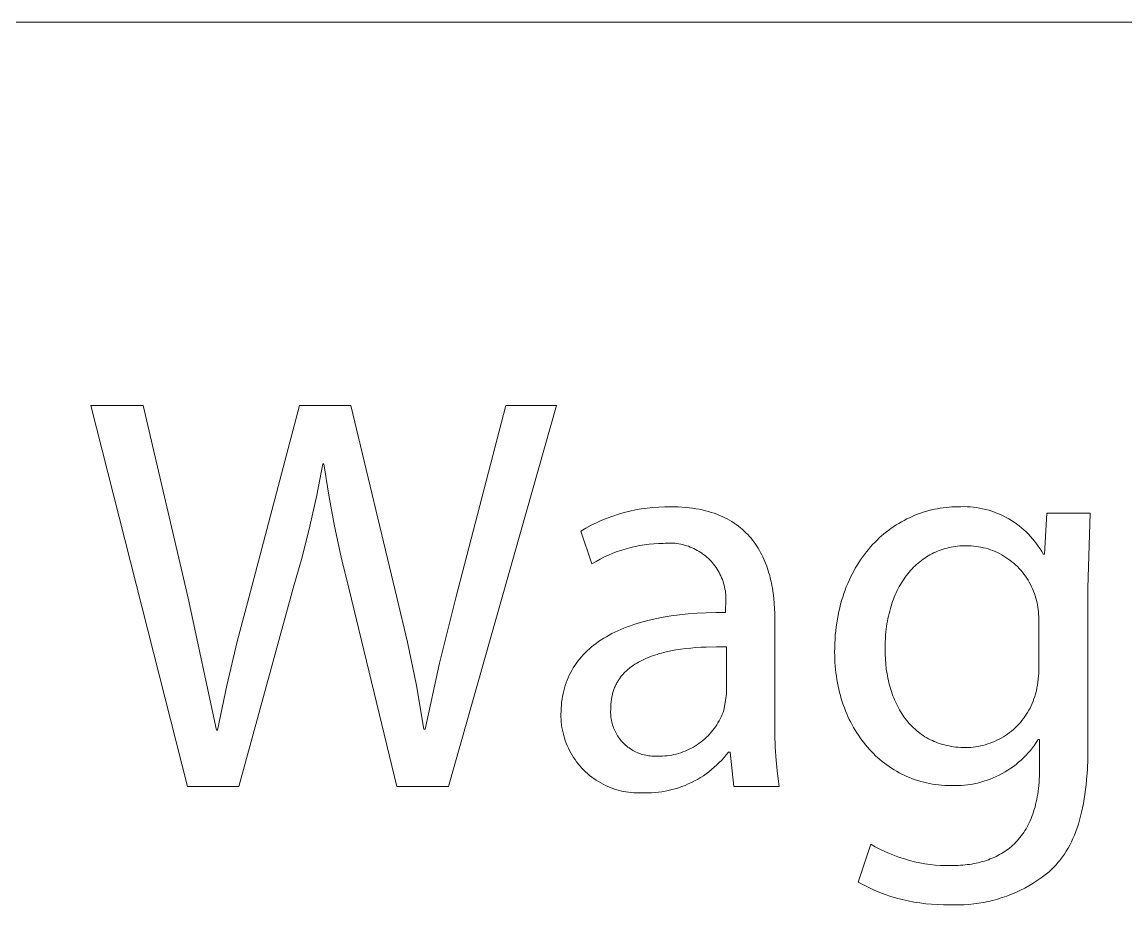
# Model space of a CAD drawing. Header units: millimetres. Extents: x -644 to 2279, y -276 to 1766.
# Drawn here: x 2035.3 to 2092.4, y -76.5 to -30.9 of the extents above; entities that cross this region are included whole.
import ezdxf

# ---------------------------------------------------------------- set-up
doc = ezdxf.new("R2010")
doc.units = ezdxf.units.MM
doc.header["$MEASUREMENT"] = 0
doc.layers.add('Domyślny', color=7, linetype='Continuous', true_color=0x000000)

msp = doc.modelspace()

# ---------------------------------------------------------------- linework, layer by layer
at = {"layer": 'Domyślny', "color": 18, "lineweight": 15, "true_color": 0x000000}
for p, q in [((2020.498, -30.856), (2275.755, -30.856)), ((2043.841, -70.424), (2038.839, -50.705)), ((2038.839, -50.705), (2041.544, -50.705)), ((2041.544, -50.705), (2043.88, -60.672)), ((2047.005, -60.653), (2049.642, -50.705)), ((2049.642, -50.705), (2052.299, -50.705)), ((2052.299, -50.705), (2054.694, -60.711)), ((2062.928, -50.705), (2057.341, -70.424)), ((2057.721, -60.653), (2060.319, -50.705)), ((2060.319, -50.705), (2062.928, -50.705)), ((2050.839, -53.713), (2050.528, -55.337)), ((2050.898, -53.713), (2050.839, -53.713)), ((2051.152, -55.334), (2050.898, -53.713)), ((2050.528, -55.337), (2050.169, -56.952)), ((2051.451, -56.947), (2051.152, -55.334)), ((2067.624, -56.008), (2067.926, -55.975)), ((2067.926, -55.975), (2068.23, -55.953)), ((2068.23, -55.953), (2068.534, -55.941)), ((2068.534, -55.941), (2068.839, -55.94)), ((2068.839, -55.94), (2069.039, -55.942)), ((2069.039, -55.942), (2069.235, -55.948)), ((2069.235, -55.948), (2069.426, -55.959)), ((2069.426, -55.959), (2069.613, -55.974)), ((2069.613, -55.974), (2069.795, -55.992)), ((2082.944, -55.992), (2083.095, -55.974)), ((2083.095, -55.974), (2083.246, -55.961)), ((2083.246, -55.961), (2083.398, -55.951)), ((2083.398, -55.951), (2083.55, -55.945)), ((2083.55, -55.945), (2083.702, -55.943)), ((2083.702, -55.943), (2083.863, -55.936)), ((2083.863, -55.936), (2084.025, -55.935)), ((2084.025, -55.935), (2084.187, -55.939)), ((2084.187, -55.939), (2084.348, -55.949)), ((2084.348, -55.949), (2084.509, -55.965)), ((2084.509, -55.965), (2084.669, -55.986)), ((2065.28, -56.642), (2065.562, -56.527)), ((2065.562, -56.527), (2065.848, -56.422)), ((2065.848, -56.422), (2066.137, -56.328)), ((2066.137, -56.328), (2066.43, -56.243)), ((2066.43, -56.243), (2066.725, -56.169)), ((2066.725, -56.169), (2067.023, -56.105)), ((2067.023, -56.105), (2067.322, -56.051)), ((2067.322, -56.051), (2067.624, -56.008)), ((2069.795, -55.992), (2069.972, -56.015)), ((2069.972, -56.015), (2070.145, -56.042)), ((2070.145, -56.042), (2070.314, -56.072)), ((2070.314, -56.072), (2070.478, -56.106)), ((2070.478, -56.106), (2070.638, -56.144)), ((2070.638, -56.144), (2070.793, -56.186)), ((2070.793, -56.186), (2070.945, -56.231)), ((2070.945, -56.231), (2071.092, -56.279)), ((2071.092, -56.279), (2071.235, -56.331)), ((2071.235, -56.331), (2071.374, -56.387)), ((2071.374, -56.387), (2071.508, -56.445)), ((2071.508, -56.445), (2071.639, -56.507)), ((2071.639, -56.507), (2071.766, -56.572)), ((2081.056, -56.573), (2081.194, -56.506)), ((2081.194, -56.506), (2081.334, -56.442)), ((2081.334, -56.442), (2081.476, -56.382)), ((2081.476, -56.382), (2081.618, -56.326)), ((2081.618, -56.326), (2081.762, -56.274)), ((2081.762, -56.274), (2081.906, -56.225)), ((2081.906, -56.225), (2082.052, -56.18)), ((2082.052, -56.18), (2082.199, -56.139)), ((2082.199, -56.139), (2082.346, -56.102)), ((2082.346, -56.102), (2082.495, -56.069)), ((2082.495, -56.069), (2082.644, -56.039)), ((2082.644, -56.039), (2082.793, -56.014)), ((2082.793, -56.014), (2082.944, -55.992)), ((2084.669, -55.986), (2084.828, -56.012)), ((2084.828, -56.012), (2084.987, -56.044)), ((2084.987, -56.044), (2085.144, -56.081)), ((2085.144, -56.081), (2085.3, -56.124)), ((2085.3, -56.124), (2085.454, -56.172)), ((2085.454, -56.172), (2085.607, -56.225)), ((2085.607, -56.225), (2085.758, -56.283)), ((2085.758, -56.283), (2085.906, -56.347)), ((2085.906, -56.347), (2086.053, -56.415)), ((2086.053, -56.415), (2086.196, -56.489)), ((2086.196, -56.489), (2086.338, -56.567)), ((2088.179, -58.395), (2088.306, -56.264)), ((2088.306, -56.264), (2090.544, -56.264)), ((2090.544, -56.264), (2090.437, -60.147)), ((2050.169, -56.952), (2049.764, -58.555)), ((2051.795, -58.552), (2051.451, -56.947)), ((2064.196, -57.195), (2064.46, -57.043)), ((2064.46, -57.043), (2064.728, -56.9)), ((2064.728, -56.9), (2065.002, -56.766)), ((2065.002, -56.766), (2065.28, -56.642)), ((2071.766, -56.572), (2071.889, -56.64)), ((2071.889, -56.64), (2072.008, -56.711)), ((2072.008, -56.711), (2072.124, -56.785)), ((2072.124, -56.785), (2072.236, -56.862)), ((2072.236, -56.862), (2072.344, -56.941)), ((2072.344, -56.941), (2072.448, -57.023)), ((2072.448, -57.023), (2072.549, -57.108)), ((2072.549, -57.108), (2072.646, -57.196)), ((2080.129, -57.148), (2080.256, -57.055)), ((2080.256, -57.055), (2080.385, -56.966)), ((2080.385, -56.966), (2080.516, -56.88)), ((2080.516, -56.88), (2080.649, -56.798)), ((2080.649, -56.798), (2080.783, -56.719)), ((2080.783, -56.719), (2080.919, -56.644)), ((2080.919, -56.644), (2081.056, -56.573)), ((2086.338, -56.567), (2086.476, -56.65)), ((2086.476, -56.65), (2086.612, -56.738)), ((2086.612, -56.738), (2086.744, -56.831)), ((2086.744, -56.831), (2086.874, -56.928)), ((2086.874, -56.928), (2087, -57.029)), ((2087, -57.029), (2087.122, -57.135)), ((2064.77, -58.889), (2064.196, -57.195)), ((2072.646, -57.196), (2072.74, -57.286)), ((2072.74, -57.286), (2072.831, -57.378)), ((2072.831, -57.378), (2072.918, -57.473)), ((2072.918, -57.473), (2073.001, -57.57)), ((2073.001, -57.57), (2073.082, -57.669)), ((2073.082, -57.669), (2073.159, -57.771)), ((2079.408, -57.782), (2079.523, -57.668)), ((2079.523, -57.668), (2079.64, -57.557)), ((2079.64, -57.557), (2079.759, -57.449)), ((2079.759, -57.449), (2079.88, -57.345)), ((2079.88, -57.345), (2080.004, -57.245)), ((2080.004, -57.245), (2080.129, -57.148)), ((2087.122, -57.135), (2087.241, -57.245)), ((2087.241, -57.245), (2087.355, -57.358)), ((2087.355, -57.358), (2087.466, -57.476)), ((2087.466, -57.476), (2087.573, -57.597)), ((2087.573, -57.597), (2087.675, -57.722)), ((2066.08, -58.259), (2065.853, -58.345)), ((2066.31, -58.18), (2066.08, -58.259)), ((2066.542, -58.11), (2066.31, -58.18)), ((2066.777, -58.047), (2066.542, -58.11)), ((2067.013, -57.993), (2066.777, -58.047)), ((2067.252, -57.946), (2067.013, -57.993)), ((2067.491, -57.908), (2067.252, -57.946)), ((2067.732, -57.878), (2067.491, -57.908)), ((2067.974, -57.856), (2067.732, -57.878)), ((2068.216, -57.843), (2067.974, -57.856)), ((2068.459, -57.838), (2068.216, -57.843)), ((2068.56, -57.828), (2068.459, -57.838)), ((2068.662, -57.822), (2068.56, -57.828)), ((2068.763, -57.82), (2068.662, -57.822)), ((2068.865, -57.821), (2068.763, -57.82)), ((2068.966, -57.825), (2068.865, -57.821)), ((2069.067, -57.833), (2068.966, -57.825)), ((2069.168, -57.845), (2069.067, -57.833)), ((2069.269, -57.86), (2069.168, -57.845)), ((2069.369, -57.879), (2069.269, -57.86)), ((2069.468, -57.901), (2069.369, -57.879)), ((2069.566, -57.926), (2069.468, -57.901)), ((2069.663, -57.955), (2069.566, -57.926)), ((2069.76, -57.987), (2069.663, -57.955)), ((2069.855, -58.023), (2069.76, -57.987)), ((2069.949, -58.062), (2069.855, -58.023)), ((2070.041, -58.104), (2069.949, -58.062)), ((2070.132, -58.149), (2070.041, -58.104)), ((2070.221, -58.198), (2070.132, -58.149)), ((2070.309, -58.249), (2070.221, -58.198)), ((2070.395, -58.304), (2070.309, -58.249)), ((2073.159, -57.771), (2073.233, -57.874)), ((2073.233, -57.874), (2073.304, -57.98)), ((2073.304, -57.98), (2073.372, -58.088)), ((2073.372, -58.088), (2073.437, -58.197)), ((2073.437, -58.197), (2073.498, -58.308)), ((2078.972, -58.276), (2079.078, -58.147)), ((2079.078, -58.147), (2079.185, -58.022)), ((2079.185, -58.022), (2079.295, -57.9)), ((2079.295, -57.9), (2079.408, -57.782)), ((2082.642, -58.246), (2082.544, -58.288)), ((2082.741, -58.207), (2082.642, -58.246)), ((2082.841, -58.17), (2082.741, -58.207)), ((2082.943, -58.137), (2082.841, -58.17)), ((2083.046, -58.106), (2082.943, -58.137)), ((2083.15, -58.078), (2083.046, -58.106)), ((2083.255, -58.053), (2083.15, -58.078)), ((2083.362, -58.031), (2083.255, -58.053)), ((2083.469, -58.011), (2083.362, -58.031)), ((2083.578, -57.995), (2083.469, -58.011)), ((2083.688, -57.982), (2083.578, -57.995)), ((2083.8, -57.971), (2083.688, -57.982)), ((2083.912, -57.964), (2083.8, -57.971)), ((2084.025, -57.959), (2083.912, -57.964)), ((2084.14, -57.957), (2084.025, -57.959)), ((2084.267, -57.959), (2084.14, -57.957)), ((2084.395, -57.964), (2084.267, -57.959)), ((2084.522, -57.974), (2084.395, -57.964)), ((2084.649, -57.989), (2084.522, -57.974)), ((2084.775, -58.007), (2084.649, -57.989)), ((2084.901, -58.03), (2084.775, -58.007)), ((2085.025, -58.058), (2084.901, -58.03)), ((2085.149, -58.089), (2085.025, -58.058)), ((2085.271, -58.125), (2085.149, -58.089)), ((2085.392, -58.165), (2085.271, -58.125)), ((2085.512, -58.209), (2085.392, -58.165)), ((2085.63, -58.257), (2085.512, -58.209)), ((2085.747, -58.31), (2085.63, -58.257)), ((2087.675, -57.722), (2087.774, -57.851)), ((2087.774, -57.851), (2087.867, -57.982)), ((2087.867, -57.982), (2087.956, -58.117)), ((2087.956, -58.117), (2088.041, -58.255)), ((2088.041, -58.255), (2088.121, -58.395)), ((2049.764, -58.555), (2049.311, -60.146)), ((2052.183, -60.146), (2051.795, -58.552)), ((2064.979, -58.765), (2064.77, -58.889)), ((2065.192, -58.649), (2064.979, -58.765)), ((2065.409, -58.54), (2065.192, -58.649)), ((2065.63, -58.439), (2065.409, -58.54)), ((2065.853, -58.345), (2065.63, -58.439)), ((2070.478, -58.361), (2070.395, -58.304)), ((2070.56, -58.422), (2070.478, -58.361)), ((2070.64, -58.485), (2070.56, -58.422)), ((2070.717, -58.551), (2070.64, -58.485)), ((2070.792, -58.619), (2070.717, -58.551)), ((2070.864, -58.69), (2070.792, -58.619)), ((2070.934, -58.764), (2070.864, -58.69)), ((2071.002, -58.84), (2070.934, -58.764)), ((2073.498, -58.308), (2073.557, -58.421)), ((2073.557, -58.421), (2073.613, -58.536)), ((2073.613, -58.536), (2073.667, -58.652)), ((2073.667, -58.652), (2073.717, -58.77)), ((2073.717, -58.77), (2073.765, -58.889)), ((2078.487, -58.971), (2078.578, -58.825)), ((2078.578, -58.825), (2078.673, -58.682)), ((2078.673, -58.682), (2078.77, -58.543)), ((2078.77, -58.543), (2078.87, -58.408)), ((2078.87, -58.408), (2078.972, -58.276)), ((2081.732, -58.786), (2081.649, -58.855)), ((2081.816, -58.721), (2081.732, -58.786)), ((2081.902, -58.657), (2081.816, -58.721)), ((2081.989, -58.596), (2081.902, -58.657)), ((2082.078, -58.538), (2081.989, -58.596)), ((2082.168, -58.483), (2082.078, -58.538)), ((2082.26, -58.43), (2082.168, -58.483)), ((2082.353, -58.38), (2082.26, -58.43)), ((2082.448, -58.333), (2082.353, -58.38)), ((2082.544, -58.288), (2082.448, -58.333)), ((2085.861, -58.366), (2085.747, -58.31)), ((2085.974, -58.426), (2085.861, -58.366)), ((2086.084, -58.49), (2085.974, -58.426)), ((2086.192, -58.558), (2086.084, -58.49)), ((2086.298, -58.629), (2086.192, -58.558)), ((2086.401, -58.704), (2086.298, -58.629)), ((2086.502, -58.783), (2086.401, -58.704)), ((2086.599, -58.865), (2086.502, -58.783)), ((2088.121, -58.395), (2088.179, -58.395)), ((2071.066, -58.918), (2071.002, -58.84)), ((2071.128, -58.999), (2071.066, -58.918)), ((2071.188, -59.081), (2071.128, -58.999)), ((2071.244, -59.166), (2071.188, -59.081)), ((2071.297, -59.252), (2071.244, -59.166)), ((2071.347, -59.341), (2071.297, -59.252)), ((2071.394, -59.431), (2071.347, -59.341)), ((2073.765, -58.889), (2073.81, -59.01)), ((2073.81, -59.01), (2073.853, -59.132)), ((2073.853, -59.132), (2073.892, -59.255)), ((2073.892, -59.255), (2073.93, -59.379)), ((2073.93, -59.379), (2073.965, -59.505)), ((2078.23, -59.428), (2078.313, -59.272)), ((2078.313, -59.272), (2078.398, -59.12)), ((2078.398, -59.12), (2078.487, -58.971)), ((2081.118, -59.404), (2081.049, -59.492)), ((2081.189, -59.318), (2081.118, -59.404)), ((2081.261, -59.235), (2081.189, -59.318)), ((2081.335, -59.154), (2081.261, -59.235)), ((2081.411, -59.075), (2081.335, -59.154)), ((2081.489, -58.999), (2081.411, -59.075)), ((2081.568, -58.926), (2081.489, -58.999)), ((2081.649, -58.855), (2081.568, -58.926)), ((2086.694, -58.95), (2086.599, -58.865)), ((2086.786, -59.039), (2086.694, -58.95)), ((2086.875, -59.13), (2086.786, -59.039)), ((2086.961, -59.225), (2086.875, -59.13)), ((2087.043, -59.323), (2086.961, -59.225)), ((2087.122, -59.423), (2087.043, -59.323)), ((2071.438, -59.522), (2071.394, -59.431)), ((2071.479, -59.615), (2071.438, -59.522)), ((2071.516, -59.71), (2071.479, -59.615)), ((2071.551, -59.805), (2071.516, -59.71)), ((2071.581, -59.902), (2071.551, -59.805)), ((2071.609, -60), (2071.581, -59.902)), ((2073.965, -59.505), (2073.997, -59.631)), ((2073.997, -59.631), (2074.027, -59.759)), ((2074.027, -59.759), (2074.055, -59.887)), ((2074.055, -59.887), (2074.081, -60.016)), ((2077.932, -60.086), (2078.002, -59.916)), ((2078.002, -59.916), (2078.074, -59.75)), ((2078.074, -59.75), (2078.151, -59.588)), ((2078.151, -59.588), (2078.23, -59.428)), ((2080.732, -59.969), (2080.675, -60.071)), ((2080.792, -59.869), (2080.732, -59.969)), ((2080.853, -59.771), (2080.792, -59.869)), ((2080.917, -59.676), (2080.853, -59.771)), ((2080.982, -59.583), (2080.917, -59.676)), ((2081.049, -59.492), (2080.982, -59.583)), ((2087.197, -59.526), (2087.122, -59.423)), ((2087.269, -59.631), (2087.197, -59.526)), ((2087.337, -59.739), (2087.269, -59.631)), ((2087.401, -59.849), (2087.337, -59.739)), ((2087.462, -59.962), (2087.401, -59.849)), ((2087.519, -60.076), (2087.462, -59.962)), ((2049.311, -60.146), (2046.499, -70.424)), ((2054.674, -70.424), (2052.183, -60.146)), ((2071.633, -60.099), (2071.609, -60)), ((2071.653, -60.198), (2071.633, -60.099)), ((2071.671, -60.298), (2071.653, -60.198)), ((2071.684, -60.399), (2071.671, -60.298)), ((2071.694, -60.5), (2071.684, -60.399)), ((2071.701, -60.601), (2071.694, -60.5)), ((2074.081, -60.016), (2074.104, -60.146)), ((2074.104, -60.146), (2074.145, -60.408)), ((2074.145, -60.408), (2074.177, -60.673)), ((2077.744, -60.613), (2077.803, -60.434)), ((2077.803, -60.434), (2077.866, -60.258)), ((2077.866, -60.258), (2077.932, -60.086)), ((2080.464, -60.502), (2080.416, -60.616)), ((2080.514, -60.391), (2080.464, -60.502)), ((2080.565, -60.282), (2080.514, -60.391)), ((2080.619, -60.175), (2080.565, -60.282)), ((2080.675, -60.071), (2080.619, -60.175)), ((2087.571, -60.192), (2087.519, -60.076)), ((2087.62, -60.31), (2087.571, -60.192)), ((2087.664, -60.43), (2087.62, -60.31)), ((2087.705, -60.551), (2087.664, -60.43)), ((2087.741, -60.673), (2087.705, -60.551)), ((2090.437, -60.147), (2090.437, -68.372)), ((2043.88, -60.672), (2045.34, -67.495)), ((2046.402, -62.917), (2047.005, -60.653)), ((2054.694, -60.711), (2055.224, -62.945)), ((2056.877, -64.042), (2057.721, -60.653)), ((2071.681, -61.108), (2071.692, -61.007)), ((2071.681, -61.41), (2071.681, -61.108)), ((2071.692, -61.007), (2071.699, -60.906)), ((2071.699, -60.906), (2071.703, -60.804)), ((2071.704, -60.703), (2071.701, -60.601)), ((2071.703, -60.804), (2071.704, -60.703)), ((2074.177, -60.673), (2074.201, -60.939)), ((2074.201, -60.939), (2074.218, -61.206)), ((2077.588, -61.17), (2077.637, -60.981)), ((2077.637, -60.981), (2077.688, -60.796)), ((2077.688, -60.796), (2077.744, -60.613)), ((2080.247, -61.09), (2080.21, -61.214)), ((2080.286, -60.969), (2080.247, -61.09)), ((2080.328, -60.849), (2080.286, -60.969)), ((2080.371, -60.731), (2080.328, -60.849)), ((2080.416, -60.616), (2080.371, -60.731)), ((2087.772, -60.788), (2087.741, -60.673)), ((2087.8, -60.904), (2087.772, -60.788)), ((2087.824, -61.021), (2087.8, -60.904)), ((2087.844, -61.138), (2087.824, -61.021)), ((2068.047, -61.736), (2068.449, -61.657)), ((2068.449, -61.657), (2068.867, -61.588)), ((2068.867, -61.588), (2069.3, -61.531)), ((2069.3, -61.531), (2069.747, -61.485)), ((2069.747, -61.485), (2070.209, -61.449)), ((2070.209, -61.449), (2070.685, -61.425)), ((2070.685, -61.425), (2071.176, -61.412)), ((2071.176, -61.412), (2071.681, -61.41)), ((2074.218, -61.206), (2074.228, -61.473)), ((2074.228, -61.473), (2074.231, -61.741)), ((2077.467, -61.756), (2077.504, -61.558)), ((2077.504, -61.558), (2077.544, -61.362)), ((2077.544, -61.362), (2077.588, -61.17)), ((2080.113, -61.599), (2080.085, -61.731)), ((2080.143, -61.469), (2080.113, -61.599)), ((2080.176, -61.34), (2080.143, -61.469)), ((2080.21, -61.214), (2080.176, -61.34)), ((2087.861, -61.256), (2087.844, -61.138)), ((2087.874, -61.375), (2087.861, -61.256)), ((2087.883, -61.493), (2087.874, -61.375)), ((2087.888, -61.612), (2087.883, -61.493)), ((2087.889, -61.732), (2087.888, -61.612)), ((2066.26, -62.29), (2066.421, -62.223)), ((2066.421, -62.223), (2066.587, -62.158)), ((2066.587, -62.158), (2066.756, -62.096)), ((2066.756, -62.096), (2066.929, -62.037)), ((2066.929, -62.037), (2067.105, -61.98)), ((2067.105, -61.98), (2067.286, -61.926)), ((2067.286, -61.926), (2067.47, -61.874)), ((2067.47, -61.874), (2067.659, -61.825)), ((2067.659, -61.825), (2068.047, -61.736)), ((2074.231, -61.741), (2074.231, -67.026)), ((2077.383, -62.37), (2077.407, -62.163)), ((2077.407, -62.163), (2077.435, -61.958)), ((2077.435, -61.958), (2077.467, -61.756)), ((2080.015, -62.139), (2079.997, -62.279)), ((2080.036, -62.001), (2080.015, -62.139)), ((2080.06, -61.865), (2080.036, -62.001)), ((2080.085, -61.731), (2080.06, -61.865)), ((2087.887, -61.851), (2087.889, -61.732)), ((2087.887, -64.401), (2087.887, -61.851)), ((2065.112, -62.92), (2065.241, -62.832)), ((2065.241, -62.832), (2065.375, -62.747)), ((2065.375, -62.747), (2065.513, -62.664)), ((2065.513, -62.664), (2065.654, -62.584)), ((2065.654, -62.584), (2065.8, -62.507)), ((2065.8, -62.507), (2065.949, -62.432)), ((2065.949, -62.432), (2066.103, -62.359)), ((2066.103, -62.359), (2066.26, -62.29)), ((2077.336, -63.013), (2077.347, -62.796)), ((2077.347, -62.796), (2077.363, -62.581)), ((2077.363, -62.581), (2077.383, -62.37)), ((2079.956, -62.71), (2079.94, -63.007)), ((2079.967, -62.564), (2079.956, -62.71)), ((2079.981, -62.421), (2079.967, -62.564)), ((2079.997, -62.279), (2079.981, -62.421)), ((2045.866, -65.199), (2046.402, -62.917)), ((2055.224, -62.945), (2055.685, -65.194)), ((2064.419, -63.498), (2064.524, -63.395)), ((2064.524, -63.395), (2064.634, -63.295)), ((2064.634, -63.295), (2064.747, -63.197)), ((2064.747, -63.197), (2064.865, -63.102)), ((2064.865, -63.102), (2064.986, -63.01)), ((2064.986, -63.01), (2065.112, -62.92)), ((2068.856, -63.398), (2068.61, -63.451)), ((2069.106, -63.352), (2068.856, -63.398)), ((2069.361, -63.313), (2069.106, -63.352)), ((2069.62, -63.279), (2069.361, -63.313)), ((2069.881, -63.251), (2069.62, -63.279)), ((2070.145, -63.229), (2069.881, -63.251)), ((2070.41, -63.211), (2070.145, -63.229)), ((2070.677, -63.199), (2070.41, -63.211)), ((2071.21, -63.187), (2070.677, -63.199)), ((2071.739, -63.191), (2071.21, -63.187)), ((2071.739, -65.653), (2071.739, -63.191)), ((2077.327, -63.457), (2077.329, -63.233)), ((2077.329, -63.233), (2077.336, -63.013)), ((2079.94, -63.007), (2079.935, -63.311)), ((2079.935, -63.311), (2079.939, -63.57)), ((2063.955, -64.047), (2064.04, -63.932)), ((2064.04, -63.932), (2064.128, -63.82)), ((2064.128, -63.82), (2064.221, -63.71)), ((2064.221, -63.71), (2064.318, -63.603)), ((2064.318, -63.603), (2064.419, -63.498)), ((2067.179, -63.977), (2067.084, -64.032)), ((2067.277, -63.924), (2067.179, -63.977)), ((2067.377, -63.874), (2067.277, -63.924)), ((2067.479, -63.825), (2067.377, -63.874)), ((2067.584, -63.779), (2067.479, -63.825)), ((2067.69, -63.735), (2067.584, -63.779)), ((2067.799, -63.693), (2067.69, -63.735)), ((2067.91, -63.652), (2067.799, -63.693)), ((2068.022, -63.614), (2067.91, -63.652)), ((2068.136, -63.578), (2068.022, -63.614)), ((2068.253, -63.543), (2068.136, -63.578)), ((2068.37, -63.511), (2068.253, -63.543)), ((2068.61, -63.451), (2068.37, -63.511)), ((2077.329, -63.64), (2077.327, -63.457)), ((2077.334, -63.822), (2077.329, -63.64)), ((2077.343, -64.002), (2077.334, -63.822)), ((2079.939, -63.57), (2079.952, -63.827)), ((2079.952, -63.827), (2079.972, -64.079)), ((2056.144, -67.456), (2056.877, -64.042)), ((2063.596, -64.657), (2063.66, -64.53)), ((2063.66, -64.53), (2063.727, -64.406)), ((2063.727, -64.406), (2063.799, -64.284)), ((2063.799, -64.284), (2063.875, -64.164)), ((2063.875, -64.164), (2063.955, -64.047)), ((2066.457, -64.52), (2066.421, -64.558)), ((2066.494, -64.484), (2066.457, -64.52)), ((2066.531, -64.447), (2066.494, -64.484)), ((2066.57, -64.412), (2066.531, -64.447)), ((2066.609, -64.377), (2066.57, -64.412)), ((2066.648, -64.342), (2066.609, -64.377)), ((2066.689, -64.309), (2066.648, -64.342)), ((2066.73, -64.276), (2066.689, -64.309)), ((2066.814, -64.211), (2066.73, -64.276)), ((2066.902, -64.149), (2066.814, -64.211)), ((2066.991, -64.09), (2066.902, -64.149)), ((2067.084, -64.032), (2066.991, -64.09)), ((2077.356, -64.181), (2077.343, -64.002)), ((2077.372, -64.358), (2077.356, -64.181)), ((2077.392, -64.533), (2077.372, -64.358)), ((2077.415, -64.707), (2077.392, -64.533)), ((2079.972, -64.079), (2080, -64.329)), ((2080, -64.329), (2080.018, -64.452)), ((2080.018, -64.452), (2080.037, -64.574)), ((2087.886, -64.554), (2087.887, -64.401)), ((2063.386, -65.187), (2063.432, -65.051)), ((2063.432, -65.051), (2063.482, -64.917)), ((2063.482, -64.917), (2063.537, -64.786)), ((2063.537, -64.786), (2063.596, -64.657)), ((2066.032, -65.106), (2066.008, -65.152)), ((2066.057, -65.059), (2066.032, -65.106)), ((2066.082, -65.014), (2066.057, -65.059)), ((2066.109, -64.969), (2066.082, -65.014)), ((2066.136, -64.925), (2066.109, -64.969)), ((2066.164, -64.881), (2066.136, -64.925)), ((2066.194, -64.839), (2066.164, -64.881)), ((2066.224, -64.796), (2066.194, -64.839)), ((2066.254, -64.755), (2066.224, -64.796)), ((2066.286, -64.714), (2066.254, -64.755)), ((2066.319, -64.674), (2066.286, -64.714)), ((2066.352, -64.635), (2066.319, -64.674)), ((2066.386, -64.596), (2066.352, -64.635)), ((2066.421, -64.558), (2066.386, -64.596)), ((2077.442, -64.88), (2077.415, -64.707)), ((2077.472, -65.05), (2077.442, -64.88)), ((2077.506, -65.219), (2077.472, -65.05)), ((2080.037, -64.574), (2080.059, -64.694)), ((2080.059, -64.694), (2080.082, -64.814)), ((2080.082, -64.814), (2080.108, -64.933)), ((2080.108, -64.933), (2080.135, -65.05)), ((2080.135, -65.05), (2080.165, -65.166)), ((2087.826, -65.166), (2087.849, -65.014)), ((2087.849, -65.014), (2087.867, -64.861)), ((2087.867, -64.861), (2087.879, -64.708)), ((2087.879, -64.708), (2087.886, -64.554)), ((2045.399, -67.495), (2045.866, -65.199)), ((2055.685, -65.194), (2056.076, -67.456)), ((2063.244, -65.755), (2063.273, -65.61)), ((2063.273, -65.61), (2063.306, -65.467)), ((2063.306, -65.467), (2063.344, -65.326)), ((2063.344, -65.326), (2063.386, -65.187)), ((2065.825, -65.662), (2065.812, -65.717)), ((2065.839, -65.608), (2065.825, -65.662)), ((2065.853, -65.554), (2065.839, -65.608)), ((2065.869, -65.501), (2065.853, -65.554)), ((2065.886, -65.449), (2065.869, -65.501)), ((2065.904, -65.398), (2065.886, -65.449)), ((2065.923, -65.347), (2065.904, -65.398)), ((2065.943, -65.298), (2065.923, -65.347)), ((2065.964, -65.248), (2065.943, -65.298)), ((2065.986, -65.2), (2065.964, -65.248)), ((2066.008, -65.152), (2065.986, -65.2)), ((2071.593, -66.471), (2071.739, -65.653)), ((2077.542, -65.386), (2077.506, -65.219)), ((2077.583, -65.551), (2077.542, -65.386)), ((2077.626, -65.714), (2077.583, -65.551)), ((2080.165, -65.166), (2080.196, -65.28)), ((2080.196, -65.28), (2080.23, -65.394)), ((2080.23, -65.394), (2080.266, -65.505)), ((2080.266, -65.505), (2080.303, -65.616)), ((2080.303, -65.616), (2080.343, -65.725)), ((2087.683, -65.763), (2087.726, -65.616)), ((2087.726, -65.616), (2087.765, -65.467)), ((2087.765, -65.467), (2087.798, -65.317)), ((2087.798, -65.317), (2087.826, -65.166)), ((2063.173, -66.36), (2063.184, -66.205)), ((2063.184, -66.205), (2063.2, -66.053)), ((2063.2, -66.053), (2063.22, -65.903)), ((2063.22, -65.903), (2063.244, -65.755)), ((2065.746, -66.247), (2065.744, -66.31)), ((2065.749, -66.185), (2065.746, -66.247)), ((2065.753, -66.124), (2065.749, -66.185)), ((2065.758, -66.063), (2065.753, -66.124)), ((2065.764, -66.003), (2065.758, -66.063)), ((2065.772, -65.945), (2065.764, -66.003)), ((2065.78, -65.886), (2065.772, -65.945)), ((2065.79, -65.829), (2065.78, -65.886)), ((2065.8, -65.773), (2065.79, -65.829)), ((2065.812, -65.717), (2065.8, -65.773)), ((2077.673, -65.875), (2077.626, -65.714)), ((2077.722, -66.034), (2077.673, -65.875)), ((2077.775, -66.191), (2077.722, -66.034)), ((2077.832, -66.346), (2077.775, -66.191)), ((2080.343, -65.725), (2080.385, -65.832)), ((2080.385, -65.832), (2080.429, -65.938)), ((2080.429, -65.938), (2080.475, -66.042)), ((2080.475, -66.042), (2080.522, -66.145)), ((2080.522, -66.145), (2080.572, -66.245)), ((2080.572, -66.245), (2080.624, -66.344)), ((2087.439, -66.356), (2087.496, -66.241)), ((2087.496, -66.241), (2087.549, -66.124)), ((2087.549, -66.124), (2087.597, -66.005)), ((2087.597, -66.005), (2087.642, -65.885)), ((2087.642, -65.885), (2087.683, -65.763)), ((2063.164, -66.675), (2063.167, -66.516)), ((2063.165, -66.814), (2063.164, -66.675)), ((2063.171, -66.953), (2063.165, -66.814)), ((2063.167, -66.516), (2063.173, -66.36)), ((2065.738, -66.452), (2065.736, -66.531)), ((2065.736, -66.531), (2065.736, -66.61)), ((2065.736, -66.61), (2065.739, -66.688)), ((2065.744, -66.374), (2065.738, -66.452)), ((2065.739, -66.688), (2065.745, -66.767)), ((2065.744, -66.31), (2065.744, -66.374)), ((2065.745, -66.767), (2065.753, -66.845)), ((2071.405, -66.913), (2071.458, -66.805)), ((2071.458, -66.805), (2071.507, -66.695)), ((2071.507, -66.695), (2071.552, -66.584)), ((2071.552, -66.584), (2071.593, -66.471)), ((2077.891, -66.499), (2077.832, -66.346)), ((2077.953, -66.649), (2077.891, -66.499)), ((2078.018, -66.797), (2077.953, -66.649)), ((2078.087, -66.943), (2078.018, -66.797)), ((2080.624, -66.344), (2080.678, -66.442)), ((2080.678, -66.442), (2080.734, -66.537)), ((2080.734, -66.537), (2080.793, -66.631)), ((2080.793, -66.631), (2080.853, -66.722)), ((2080.853, -66.722), (2080.915, -66.812)), ((2080.915, -66.812), (2080.979, -66.9)), ((2087.099, -66.899), (2087.174, -66.795)), ((2087.174, -66.795), (2087.246, -66.689)), ((2087.246, -66.689), (2087.314, -66.58)), ((2087.314, -66.58), (2087.378, -66.469)), ((2087.378, -66.469), (2087.439, -66.356)), ((2063.182, -67.092), (2063.171, -66.953)), ((2063.198, -67.23), (2063.182, -67.092)), ((2063.218, -67.368), (2063.198, -67.23)), ((2063.243, -67.505), (2063.218, -67.368)), ((2065.753, -66.845), (2065.764, -66.923)), ((2065.764, -66.923), (2065.778, -67.001)), ((2065.778, -67.001), (2065.794, -67.078)), ((2065.794, -67.078), (2065.813, -67.154)), ((2065.813, -67.154), (2065.835, -67.23)), ((2065.835, -67.23), (2065.859, -67.305)), ((2065.859, -67.305), (2065.886, -67.379)), ((2065.886, -67.379), (2065.915, -67.452)), ((2071.089, -67.424), (2071.159, -67.326)), ((2071.159, -67.326), (2071.226, -67.226)), ((2071.226, -67.226), (2071.289, -67.124)), ((2071.289, -67.124), (2071.349, -67.019)), ((2071.349, -67.019), (2071.405, -66.913)), ((2074.231, -67.026), (2074.231, -67.707)), ((2078.158, -67.087), (2078.087, -66.943)), ((2078.232, -67.228), (2078.158, -67.087)), ((2078.309, -67.367), (2078.232, -67.228)), ((2078.389, -67.503), (2078.309, -67.367)), ((2080.979, -66.9), (2081.045, -66.985)), ((2081.045, -66.985), (2081.114, -67.069)), ((2081.114, -67.069), (2081.184, -67.15)), ((2081.184, -67.15), (2081.256, -67.23)), ((2081.256, -67.23), (2081.331, -67.307)), ((2081.331, -67.307), (2081.407, -67.382)), ((2081.407, -67.382), (2081.486, -67.454)), ((2086.576, -67.463), (2086.671, -67.376)), ((2086.671, -67.376), (2086.763, -67.287)), ((2086.763, -67.287), (2086.852, -67.194)), ((2086.852, -67.194), (2086.937, -67.099)), ((2086.937, -67.099), (2087.02, -67)), ((2087.02, -67), (2087.099, -66.899)), ((2045.34, -67.495), (2045.399, -67.495)), ((2056.076, -67.456), (2056.144, -67.456)), ((2063.272, -67.64), (2063.243, -67.505)), ((2063.307, -67.775), (2063.272, -67.64)), ((2063.345, -67.909), (2063.307, -67.775)), ((2063.389, -68.041), (2063.345, -67.909)), ((2065.915, -67.452), (2065.947, -67.524)), ((2065.947, -67.524), (2065.981, -67.595)), ((2065.981, -67.595), (2066.018, -67.664)), ((2066.018, -67.664), (2066.057, -67.733)), ((2066.057, -67.733), (2066.098, -67.8)), ((2066.098, -67.8), (2066.142, -67.865)), ((2066.142, -67.865), (2066.188, -67.929)), ((2066.188, -67.929), (2066.236, -67.992)), ((2070.511, -68.033), (2070.602, -67.954)), ((2070.602, -67.954), (2070.691, -67.873)), ((2070.691, -67.873), (2070.776, -67.789)), ((2070.776, -67.789), (2070.859, -67.701)), ((2070.859, -67.701), (2070.939, -67.611)), ((2070.939, -67.611), (2071.015, -67.519)), ((2071.015, -67.519), (2071.089, -67.424)), ((2074.231, -67.707), (2074.254, -68.389)), ((2078.472, -67.637), (2078.389, -67.503)), ((2078.557, -67.768), (2078.472, -67.637)), ((2078.646, -67.896), (2078.557, -67.768)), ((2078.736, -68.022), (2078.646, -67.896)), ((2081.486, -67.454), (2081.566, -67.524)), ((2081.566, -67.524), (2081.649, -67.592)), ((2081.649, -67.592), (2081.733, -67.658)), ((2081.733, -67.658), (2081.82, -67.721)), ((2081.82, -67.721), (2081.909, -67.781)), ((2081.909, -67.781), (2082, -67.839)), ((2082, -67.839), (2082.092, -67.894)), ((2082.092, -67.894), (2082.187, -67.947)), ((2082.187, -67.947), (2082.284, -67.997)), ((2085.723, -68.028), (2085.837, -67.97)), ((2085.837, -67.97), (2085.95, -67.909)), ((2085.95, -67.909), (2086.061, -67.843)), ((2086.061, -67.843), (2086.169, -67.774)), ((2086.169, -67.774), (2086.275, -67.702)), ((2086.275, -67.702), (2086.378, -67.626)), ((2086.378, -67.626), (2086.478, -67.546)), ((2086.478, -67.546), (2086.576, -67.463)), ((2063.437, -68.171), (2063.389, -68.041)), ((2063.489, -68.3), (2063.437, -68.171)), ((2063.546, -68.427), (2063.489, -68.3)), ((2063.607, -68.552), (2063.546, -68.427)), ((2066.236, -67.992), (2066.286, -68.052)), ((2066.286, -68.052), (2066.338, -68.111)), ((2066.338, -68.111), (2066.393, -68.168)), ((2066.393, -68.168), (2066.449, -68.223)), ((2066.449, -68.223), (2066.507, -68.277)), ((2066.507, -68.277), (2066.567, -68.328)), ((2066.567, -68.328), (2066.628, -68.377)), ((2066.628, -68.377), (2066.692, -68.424)), ((2066.692, -68.424), (2066.756, -68.468)), ((2066.756, -68.468), (2066.823, -68.511)), ((2066.823, -68.511), (2066.89, -68.551)), ((2069.586, -68.586), (2069.697, -68.539)), ((2069.697, -68.539), (2069.806, -68.488)), ((2069.806, -68.488), (2069.913, -68.434)), ((2069.913, -68.434), (2070.018, -68.375)), ((2070.018, -68.375), (2070.121, -68.314)), ((2070.121, -68.314), (2070.222, -68.248)), ((2070.222, -68.248), (2070.321, -68.18)), ((2070.321, -68.18), (2070.417, -68.108)), ((2070.417, -68.108), (2070.511, -68.033)), ((2074.254, -68.389), (2074.301, -69.069)), ((2078.83, -68.145), (2078.736, -68.022)), ((2078.926, -68.265), (2078.83, -68.145)), ((2079.025, -68.383), (2078.926, -68.265)), ((2079.127, -68.497), (2079.025, -68.383)), ((2079.231, -68.609), (2079.127, -68.497)), ((2082.284, -67.997), (2082.383, -68.044)), ((2082.383, -68.044), (2082.484, -68.089)), ((2082.484, -68.089), (2082.587, -68.131)), ((2082.587, -68.131), (2082.692, -68.17)), ((2082.692, -68.17), (2082.799, -68.206)), ((2082.799, -68.206), (2082.908, -68.239)), ((2082.908, -68.239), (2083.019, -68.269)), ((2083.019, -68.269), (2083.132, -68.296)), ((2083.132, -68.296), (2083.247, -68.321)), ((2083.247, -68.321), (2083.364, -68.342)), ((2083.364, -68.342), (2083.484, -68.36)), ((2083.484, -68.36), (2083.605, -68.374)), ((2083.605, -68.374), (2083.728, -68.386)), ((2083.728, -68.386), (2083.854, -68.394)), ((2083.854, -68.394), (2083.981, -68.399)), ((2083.981, -68.399), (2084.111, -68.401)), ((2084.111, -68.401), (2084.239, -68.398)), ((2084.239, -68.398), (2084.367, -68.391)), ((2084.367, -68.391), (2084.495, -68.379)), ((2084.495, -68.379), (2084.622, -68.363)), ((2084.622, -68.363), (2084.749, -68.343)), ((2084.749, -68.343), (2084.875, -68.318)), ((2084.875, -68.318), (2085, -68.289)), ((2085, -68.289), (2085.124, -68.256)), ((2085.124, -68.256), (2085.247, -68.218)), ((2085.247, -68.218), (2085.368, -68.177)), ((2085.368, -68.177), (2085.488, -68.131)), ((2085.488, -68.131), (2085.606, -68.082)), ((2085.606, -68.082), (2085.723, -68.028)), ((2087.562, -68.416), (2087.455, -68.55)), ((2087.666, -68.278), (2087.562, -68.416)), ((2087.764, -68.137), (2087.666, -68.278)), ((2087.858, -67.992), (2087.764, -68.137)), ((2087.926, -67.992), (2087.858, -67.992)), ((2087.926, -69.569), (2087.926, -67.992)), ((2090.437, -68.372), (2090.429, -68.967)), ((2063.673, -68.675), (2063.607, -68.552)), ((2063.742, -68.795), (2063.673, -68.675)), ((2063.816, -68.913), (2063.742, -68.795)), ((2063.894, -69.028), (2063.816, -68.913)), ((2063.975, -69.141), (2063.894, -69.028)), ((2066.89, -68.551), (2066.96, -68.589)), ((2066.96, -68.589), (2067.03, -68.624)), ((2067.03, -68.624), (2067.101, -68.657)), ((2067.101, -68.657), (2067.174, -68.688)), ((2067.174, -68.688), (2067.248, -68.716)), ((2067.248, -68.716), (2067.322, -68.741)), ((2067.322, -68.741), (2067.398, -68.764)), ((2067.398, -68.764), (2067.474, -68.784)), ((2067.474, -68.784), (2067.55, -68.802)), ((2067.55, -68.802), (2067.628, -68.817)), ((2067.628, -68.817), (2067.706, -68.829)), ((2067.706, -68.829), (2067.784, -68.838)), ((2067.784, -68.838), (2067.862, -68.845)), ((2067.862, -68.845), (2067.941, -68.849)), ((2067.941, -68.849), (2068.019, -68.851)), ((2068.019, -68.851), (2068.098, -68.85)), ((2068.098, -68.85), (2068.177, -68.846)), ((2068.177, -68.846), (2068.297, -68.846)), ((2068.297, -68.846), (2068.417, -68.843)), ((2068.417, -68.843), (2068.537, -68.835)), ((2068.537, -68.835), (2068.657, -68.824)), ((2068.657, -68.824), (2068.776, -68.808)), ((2068.776, -68.808), (2068.895, -68.788)), ((2068.895, -68.788), (2069.013, -68.764)), ((2069.013, -68.764), (2069.13, -68.737)), ((2069.13, -68.737), (2069.246, -68.705)), ((2069.246, -68.705), (2069.36, -68.669)), ((2069.36, -68.669), (2069.474, -68.63)), ((2069.474, -68.63), (2069.586, -68.586)), ((2071.483, -69.052), (2071.359, -69.18)), ((2071.602, -68.919), (2071.483, -69.052)), ((2071.717, -68.782), (2071.602, -68.919)), ((2071.827, -68.641), (2071.717, -68.782)), ((2071.924, -68.641), (2071.827, -68.641)), ((2072.119, -70.423), (2071.924, -68.641)), ((2074.301, -69.069), (2074.371, -69.747)), ((2079.337, -68.718), (2079.231, -68.609)), ((2079.446, -68.823), (2079.337, -68.718)), ((2079.557, -68.926), (2079.446, -68.823)), ((2079.671, -69.025), (2079.557, -68.926)), ((2079.787, -69.122), (2079.671, -69.025)), ((2086.979, -69.048), (2086.85, -69.162)), ((2087.104, -68.929), (2086.979, -69.048)), ((2087.225, -68.807), (2087.104, -68.929)), ((2087.342, -68.68), (2087.225, -68.807)), ((2087.455, -68.55), (2087.342, -68.68)), ((2090.429, -68.967), (2090.406, -69.532)), ((2064.061, -69.251), (2063.975, -69.141)), ((2064.15, -69.357), (2064.061, -69.251)), ((2064.243, -69.461), (2064.15, -69.357)), ((2064.339, -69.561), (2064.243, -69.461)), ((2064.439, -69.658), (2064.339, -69.561)), ((2064.542, -69.752), (2064.439, -69.658)), ((2070.824, -69.652), (2070.68, -69.758)), ((2070.963, -69.541), (2070.824, -69.652)), ((2071.099, -69.425), (2070.963, -69.541)), ((2071.231, -69.305), (2071.099, -69.425)), ((2071.359, -69.18), (2071.231, -69.305)), ((2079.905, -69.215), (2079.787, -69.122)), ((2080.026, -69.305), (2079.905, -69.215)), ((2080.149, -69.391), (2080.026, -69.305)), ((2080.274, -69.474), (2080.149, -69.391)), ((2080.402, -69.554), (2080.274, -69.474)), ((2080.531, -69.631), (2080.402, -69.554)), ((2080.663, -69.704), (2080.531, -69.631)), ((2086.151, -69.662), (2086.001, -69.748)), ((2086.297, -69.572), (2086.151, -69.662)), ((2086.441, -69.476), (2086.297, -69.572)), ((2086.581, -69.376), (2086.441, -69.476)), ((2086.717, -69.271), (2086.581, -69.376)), ((2086.85, -69.162), (2086.717, -69.271)), ((2087.92, -69.897), (2087.926, -69.569)), ((2090.406, -69.532), (2090.368, -70.07)), ((2064.648, -69.841), (2064.542, -69.752)), ((2064.757, -69.928), (2064.648, -69.841)), ((2064.869, -70.01), (2064.757, -69.928)), ((2064.984, -70.088), (2064.869, -70.01)), ((2065.101, -70.163), (2064.984, -70.088)), ((2065.221, -70.233), (2065.101, -70.163)), ((2065.344, -70.299), (2065.221, -70.233)), ((2069.914, -70.213), (2069.752, -70.288)), ((2070.073, -70.133), (2069.914, -70.213)), ((2070.23, -70.047), (2070.073, -70.133)), ((2070.383, -69.955), (2070.23, -70.047)), ((2070.533, -69.859), (2070.383, -69.955)), ((2070.68, -69.758), (2070.533, -69.859)), ((2074.371, -69.747), (2074.464, -70.423)), ((2080.796, -69.773), (2080.663, -69.704)), ((2080.932, -69.839), (2080.796, -69.773)), ((2081.07, -69.901), (2080.932, -69.839)), ((2081.209, -69.96), (2081.07, -69.901)), ((2081.351, -70.014), (2081.209, -69.96)), ((2081.494, -70.065), (2081.351, -70.014)), ((2081.64, -70.113), (2081.494, -70.065)), ((2081.787, -70.156), (2081.64, -70.113)), ((2081.936, -70.195), (2081.787, -70.156)), ((2082.087, -70.231), (2081.936, -70.195)), ((2082.239, -70.262), (2082.087, -70.231)), ((2084.719, -70.239), (2084.551, -70.275)), ((2084.886, -70.197), (2084.719, -70.239)), ((2085.051, -70.149), (2084.886, -70.197)), ((2085.215, -70.096), (2085.051, -70.149)), ((2085.377, -70.037), (2085.215, -70.096)), ((2085.537, -69.973), (2085.377, -70.037)), ((2085.694, -69.903), (2085.537, -69.973)), ((2085.849, -69.828), (2085.694, -69.903)), ((2086.001, -69.748), (2085.849, -69.828)), ((2087.891, -70.366), (2087.904, -70.213)), ((2087.904, -70.213), (2087.913, -70.057)), ((2087.913, -70.057), (2087.92, -69.897)), ((2090.368, -70.07), (2090.343, -70.329)), ((2046.499, -70.424), (2043.841, -70.424)), ((2057.341, -70.424), (2054.674, -70.424)), ((2065.468, -70.361), (2065.344, -70.299)), ((2065.595, -70.419), (2065.468, -70.361)), ((2065.723, -70.472), (2065.595, -70.419)), ((2065.854, -70.521), (2065.723, -70.472)), ((2065.985, -70.565), (2065.854, -70.521)), ((2066.119, -70.605), (2065.985, -70.565)), ((2066.253, -70.64), (2066.119, -70.605)), ((2066.389, -70.671), (2066.253, -70.64)), ((2066.526, -70.696), (2066.389, -70.671)), ((2066.663, -70.717), (2066.526, -70.696)), ((2066.801, -70.734), (2066.663, -70.717)), ((2066.94, -70.745), (2066.801, -70.734)), ((2067.079, -70.752), (2066.94, -70.745)), ((2067.218, -70.754), (2067.079, -70.752)), ((2067.357, -70.751), (2067.218, -70.754)), ((2067.496, -70.744), (2067.357, -70.751)), ((2067.674, -70.744), (2067.496, -70.744)), ((2067.852, -70.739), (2067.674, -70.744)), ((2068.031, -70.727), (2067.852, -70.739)), ((2068.208, -70.71), (2068.031, -70.727)), ((2068.385, -70.686), (2068.208, -70.71)), ((2068.561, -70.657), (2068.385, -70.686)), ((2068.736, -70.622), (2068.561, -70.657)), ((2068.91, -70.581), (2068.736, -70.622)), ((2069.082, -70.534), (2068.91, -70.581)), ((2069.252, -70.481), (2069.082, -70.534)), ((2069.421, -70.422), (2069.252, -70.481)), ((2069.588, -70.358), (2069.421, -70.422)), ((2069.752, -70.288), (2069.588, -70.358)), ((2074.464, -70.423), (2072.119, -70.423)), ((2082.393, -70.29), (2082.239, -70.262)), ((2082.549, -70.313), (2082.393, -70.29)), ((2082.706, -70.333), (2082.549, -70.313)), ((2082.865, -70.348), (2082.706, -70.333)), ((2083.026, -70.358), (2082.865, -70.348)), ((2083.188, -70.365), (2083.026, -70.358)), ((2083.352, -70.367), (2083.188, -70.365)), ((2083.524, -70.371), (2083.352, -70.367)), ((2083.696, -70.37), (2083.524, -70.371)), ((2083.868, -70.363), (2083.696, -70.37)), ((2084.04, -70.35), (2083.868, -70.363)), ((2084.211, -70.331), (2084.04, -70.35)), ((2084.381, -70.306), (2084.211, -70.331)), ((2084.551, -70.275), (2084.381, -70.306)), ((2087.815, -70.948), (2087.838, -70.807)), ((2087.838, -70.807), (2087.858, -70.663)), ((2087.858, -70.663), (2087.876, -70.516)), ((2087.876, -70.516), (2087.891, -70.366)), ((2090.281, -70.826), (2090.244, -71.064)), ((2090.314, -70.581), (2090.281, -70.826)), ((2090.343, -70.329), (2090.314, -70.581)), ((2087.697, -71.48), (2087.73, -71.352)), ((2087.73, -71.352), (2087.761, -71.22)), ((2087.761, -71.22), (2087.789, -71.085)), ((2087.789, -71.085), (2087.815, -70.948)), ((2090.204, -71.296), (2090.159, -71.522)), ((2090.244, -71.064), (2090.204, -71.296)), ((2087.494, -72.079), (2087.539, -71.965)), ((2087.539, -71.965), (2087.582, -71.848)), ((2087.582, -71.848), (2087.623, -71.729)), ((2087.623, -71.729), (2087.661, -71.606)), ((2087.661, -71.606), (2087.697, -71.48)), ((2090.058, -71.954), (2090.001, -72.161)), ((2090.11, -71.741), (2090.058, -71.954)), ((2090.159, -71.522), (2090.11, -71.741)), ((2087.233, -72.606), (2087.29, -72.506)), ((2087.29, -72.506), (2087.344, -72.404)), ((2087.344, -72.404), (2087.396, -72.298)), ((2087.396, -72.298), (2087.446, -72.19)), ((2087.446, -72.19), (2087.494, -72.079)), ((2089.941, -72.362), (2089.876, -72.557)), ((2090.001, -72.161), (2089.941, -72.362)), ((2086.848, -73.147), (2086.917, -73.063)), ((2086.917, -73.063), (2086.985, -72.977)), ((2086.985, -72.977), (2087.05, -72.889)), ((2087.05, -72.889), (2087.113, -72.797)), ((2087.113, -72.797), (2087.174, -72.703)), ((2087.174, -72.703), (2087.233, -72.606)), ((2089.659, -73.108), (2089.578, -73.28)), ((2089.735, -72.93), (2089.659, -73.108)), ((2089.808, -72.747), (2089.735, -72.93)), ((2089.876, -72.557), (2089.808, -72.747)), ((2078.553, -75.37), (2079.196, -73.404)), ((2079.196, -73.404), (2079.432, -73.538)), ((2079.432, -73.538), (2079.673, -73.664)), ((2079.673, -73.664), (2079.919, -73.782)), ((2086.223, -73.718), (2086.308, -73.656)), ((2086.308, -73.656), (2086.39, -73.591)), ((2086.39, -73.591), (2086.471, -73.523)), ((2086.471, -73.523), (2086.551, -73.453)), ((2086.551, -73.453), (2086.628, -73.381)), ((2086.628, -73.381), (2086.703, -73.305)), ((2086.703, -73.305), (2086.777, -73.227)), ((2086.777, -73.227), (2086.848, -73.147)), ((2089.405, -73.608), (2089.312, -73.764)), ((2089.493, -73.447), (2089.405, -73.608)), ((2089.578, -73.28), (2089.493, -73.447)), ((2079.919, -73.782), (2080.168, -73.891)), ((2080.168, -73.891), (2080.421, -73.992)), ((2080.421, -73.992), (2080.677, -74.085)), ((2080.677, -74.085), (2080.936, -74.168)), ((2080.936, -74.168), (2081.198, -74.243)), ((2081.198, -74.243), (2081.462, -74.309)), ((2085.075, -74.276), (2085.179, -74.243)), ((2085.179, -74.243), (2085.282, -74.207)), ((2085.282, -74.207), (2085.383, -74.169)), ((2085.383, -74.169), (2085.483, -74.129)), ((2085.483, -74.129), (2085.581, -74.086)), ((2085.581, -74.086), (2085.678, -74.041)), ((2085.678, -74.041), (2085.773, -73.993)), ((2085.773, -73.993), (2085.866, -73.943)), ((2085.866, -73.943), (2085.958, -73.891)), ((2085.958, -73.891), (2086.048, -73.836)), ((2086.048, -73.836), (2086.136, -73.778)), ((2086.136, -73.778), (2086.223, -73.718)), ((2089.009, -74.202), (2088.955, -74.271)), ((2089.062, -74.132), (2089.009, -74.202)), ((2089.114, -74.061), (2089.062, -74.132)), ((2089.165, -73.989), (2089.114, -74.061)), ((2089.215, -73.915), (2089.165, -73.989)), ((2089.312, -73.764), (2089.215, -73.915)), ((2081.462, -74.309), (2081.728, -74.365)), ((2081.728, -74.365), (2081.996, -74.413)), ((2081.996, -74.413), (2082.265, -74.451)), ((2082.265, -74.451), (2082.536, -74.481)), ((2082.536, -74.481), (2082.807, -74.501)), ((2082.807, -74.501), (2083.079, -74.512)), ((2083.079, -74.512), (2083.352, -74.513)), ((2083.352, -74.513), (2083.597, -74.509)), ((2083.597, -74.509), (2083.718, -74.504)), ((2083.718, -74.504), (2083.838, -74.497)), ((2083.838, -74.497), (2083.956, -74.488)), ((2083.956, -74.488), (2084.074, -74.476)), ((2084.074, -74.476), (2084.19, -74.463)), ((2084.19, -74.463), (2084.305, -74.447)), ((2084.305, -74.447), (2084.419, -74.43)), ((2084.419, -74.43), (2084.532, -74.41)), ((2084.532, -74.41), (2084.643, -74.387)), ((2084.643, -74.387), (2084.753, -74.363)), ((2084.753, -74.363), (2084.862, -74.336)), ((2084.862, -74.336), (2084.969, -74.308)), ((2084.969, -74.308), (2085.075, -74.276)), ((2088.486, -74.776), (2088.422, -74.834)), ((2088.548, -74.717), (2088.486, -74.776)), ((2088.609, -74.657), (2088.548, -74.717)), ((2088.67, -74.595), (2088.609, -74.657)), ((2088.729, -74.533), (2088.67, -74.595)), ((2088.787, -74.469), (2088.729, -74.533)), ((2088.844, -74.404), (2088.787, -74.469)), ((2088.9, -74.338), (2088.844, -74.404)), ((2088.955, -74.271), (2088.9, -74.338)), ((2078.823, -75.515), (2078.553, -75.37)), ((2087.814, -75.286), (2087.602, -75.423)), ((2088.022, -75.143), (2087.814, -75.286)), ((2088.225, -74.992), (2088.022, -75.143)), ((2088.422, -74.834), (2088.225, -74.992)), ((2079.098, -75.652), (2078.823, -75.515)), ((2079.378, -75.779), (2079.098, -75.652)), ((2079.661, -75.896), (2079.378, -75.779)), ((2079.949, -76.005), (2079.661, -75.896)), ((2086.709, -75.896), (2086.477, -75.995)), ((2086.938, -75.789), (2086.709, -75.896)), ((2087.163, -75.674), (2086.938, -75.789)), ((2087.385, -75.552), (2087.163, -75.674)), ((2087.602, -75.423), (2087.385, -75.552)), ((2080.239, -76.103), (2079.949, -76.005)), ((2080.533, -76.192), (2080.239, -76.103)), ((2080.83, -76.271), (2080.533, -76.192)), ((2081.129, -76.339), (2080.83, -76.271)), ((2081.43, -76.398), (2081.129, -76.339)), ((2081.733, -76.447), (2081.43, -76.398)), ((2082.038, -76.486), (2081.733, -76.447)), ((2082.344, -76.514), (2082.038, -76.486)), ((2082.65, -76.532), (2082.344, -76.514)), ((2082.957, -76.54), (2082.65, -76.532)), ((2083.264, -76.538), (2082.957, -76.54)), ((2083.516, -76.547), (2083.264, -76.538)), ((2084.022, -76.539), (2083.769, -76.547)), ((2084.274, -76.522), (2084.022, -76.539)), ((2084.525, -76.497), (2084.274, -76.522)), ((2084.776, -76.463), (2084.525, -76.497)), ((2085.025, -76.421), (2084.776, -76.463)), ((2085.272, -76.37), (2085.025, -76.421)), ((2085.518, -76.312), (2085.272, -76.37)), ((2085.762, -76.245), (2085.518, -76.312)), ((2086.003, -76.169), (2085.762, -76.245)), ((2086.241, -76.086), (2086.003, -76.169)), ((2086.477, -75.995), (2086.241, -76.086)), ((2083.769, -76.547), (2083.516, -76.547))]:
    msp.add_line(p, q, dxfattribs=at)

doc.saveas('drawing.dxf')
